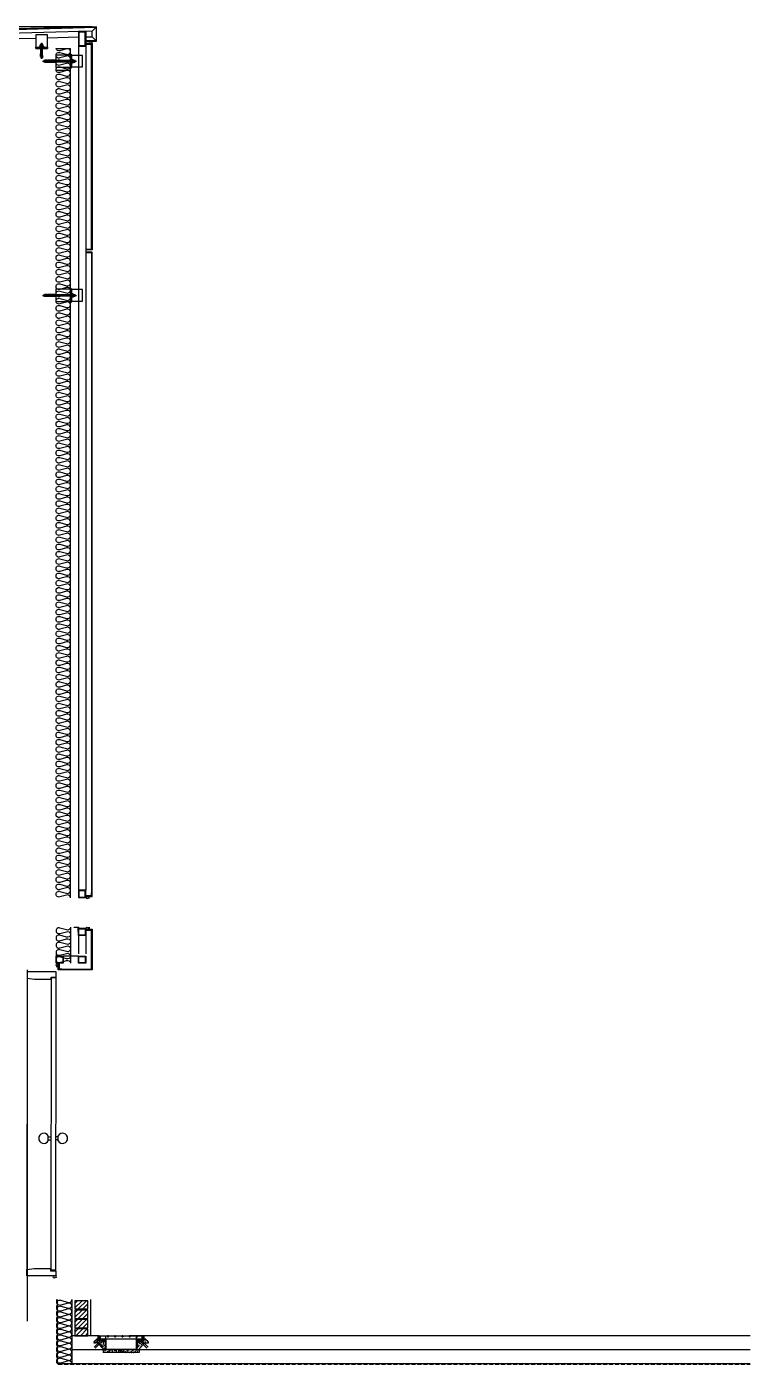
# Model space of a CAD drawing. Header units: millimetres. Extents: x -1320 to 172218, y -4077 to 50350.
# Drawn here: x 83197 to 88200, y 39953 to 49200 of the extents above; entities that cross this region are included whole.
import ezdxf

# ---------------------------------------------------------------- set-up
doc = ezdxf.new("R2010")
doc.units = ezdxf.units.MM
doc.header["$LTSCALE"] = 60
doc.linetypes.add('HID', pattern=[2.3, 1.5, -0.8])
doc.linetypes.add('HIDDEN2', pattern=[1, 0.5, -0.5])
for name, color, linetype in [('0-Sheet', 7, 'Continuous'), ('2HIDDEN2', 2, 'HIDDEN2'), ('A-ELE-8', 8, 'Continuous'), ('A-ETC-8', 8, 'Continuous'), ('A-FIN', 6, 'Continuous'), ('A-FIN-8', 8, 'Continuous'), ('A-FIN-9', 7, 'Continuous'), ('A-hat', 8, 'Continuous'), ('A-HAT-9', 9, 'Continuous'), ('A-HAT-WIREMESH', 9, 'g_mesh'), ('A-WALL', 3, 'Continuous'), ('A-WID', 4, 'Continuous'), ('A-WP', 1, 'HID'), ('INSUL', 8, 'Continuous'), ('ISL', 251, 'Continuous')]:
    doc.layers.add(name, color=color, linetype=linetype)
doc.layers.add('NOPLOT', color=191, linetype='Continuous', plot=False)
doc.styles.add('Gdim', font='')
doc.styles.get('Gdim').set_extended_font_data('Dotum')
doc.linetypes.add('g_mesh', pattern='A,10,-0.8,["X",Gdim,S=0.6,R=0,X=-0.15,Y=-0.3],-0.8', length=11.6)

# ---------------------------------------------------------------- blocks, each defined once
blk = doc.blocks.new('A$C4de67331')
at = {"layer": 'A-HAT-9'}
h = blk.add_hatch(dxfattribs=at)
h.set_pattern_fill('AR-SAND', color=256, scale=10)
h.set_pattern_definition([(37.5, (-152947.662, -75078.93), (-0.6299336, 19.2682377), [0, -15.2, 0, -17, 0, -16.25]), (7.5, (-152947.662, -75078.93), (17.697767, 28.2214607), [0, -8.2, 0, -13.7, 0, -5.25]), (327.5, (-152959.962, -75078.93), (31.1414186, 0.0565905), [0, -5, 0, -18, 0, -23.5]), (317.5, (-152959.962, -75078.93), (30.061266, 8.7767556), [0, -2.5, 0, -11.8, 0, -13.5])])
h.paths.add_polyline_path([(74.6, -29.6), (48, -29.6, -0.263555), (43.7, -27.2, 0.277406), (24.9, -50), (49.6, -50), (52.2, -52.6)])
h.paths.add_polyline_path([(103, -34.6, 0.414214), (98, -29.6), (74.6, -29.6), (52.2, -52.6), (59.2, -60), (79, -39.6), (103, -39.6)])
h.paths.add_polyline_path([(103, -39.6), (79, -39.6), (59.2, -60), (88, -90), (88, -116), (338, -116), (338, -90), (366.8, -60), (347, -39.6), (323, -39.6), (323, -84.6, -0.414212), (318, -89.6), (311.7, -96), (114.3, -96), (108, -89.6, -0.414212), (103, -84.6)])
h.paths.add_polyline_path([(351.4, -29.6), (328, -29.6, 0.414214), (323, -34.6), (323, -39.6), (347, -39.6), (366.8, -60), (373.8, -52.6)])
h.paths.add_polyline_path([(382.3, -27.2, -0.263555), (378, -29.6), (351.4, -29.6), (373.8, -52.6), (376.4, -50), (401.1, -50, 0.277406)])
at = {"layer": '2HIDDEN2', "color": 8}
for centre, start, end in [((53.3, -54.3), 109.43204, 171.44927), ((372.7, -54.3), 8.55073, 70.56796)]:
    blk.add_arc(centre, 28.7, start, end, dxfattribs=at)
at = {"layer": 'A-FIN'}
for p, q in [((49.6, -50), (24.9, -50)), ((88, -90), (49.6, -50)), ((88, -90), (88, -116)), ((318, -89.6), (311.7, -96)), ((338, -90), (376.4, -50)), ((338, -90), (338, -116)), ((376.4, -50), (401.1, -50)), ((88, -116), (338, -116))]:
    blk.add_line(p, q, dxfattribs=at)
blk.add_lwpolyline([(108, -89.6), (114.3, -96), (311.7, -96)], dxfattribs=at)
at = {"layer": 'NOPLOT'}
for p, q in [((108, -89.6), (108, 0)), ((318, -89.6), (318, 0))]:
    blk.add_line(p, q, dxfattribs=at)
blk = doc.blocks.new('A$C948f045c')
at = {"layer": 'A-ELE-8'}
for p, q in [((45, -24.6), (45, 0)), ((51, 0), (45, 0)), ((45, -24.6), (45, 0)), ((51, 0), (45, 0)), ((51, 0), (51, -24.6)), ((51, 0), (51, -24.6)), ((54, 0), (60, 0)), ((54, 0), (54, -24.6)), ((54, 0), (60, 0)), ((54, 0), (54, -24.6)), ((60, 0), (60, -24.6)), ((348, 0), (60, 0)), ((60, 0), (60, -24.6)), ((348, 0), (60, 0)), ((90.8, -4.2), (95, 0)), ((90.8, -4.2), (95, 0)), ((99.2, -4.2), (95, 0)), ((99.2, -4.2), (95, 0)), ((140.8, -4.2), (145, 0)), ((140.8, -4.2), (145, 0)), ((149.2, -4.2), (145, 0)), ((149.2, -4.2), (145, 0)), ((190.8, -4.2), (195, 0)), ((190.8, -4.2), (195, 0)), ((199.2, -4.2), (195, 0)), ((199.2, -4.2), (195, 0)), ((240.8, -4.2), (245, 0)), ((240.8, -4.2), (245, 0)), ((249.2, -4.2), (245, 0)), ((249.2, -4.2), (245, 0)), ((290.8, -4.2), (295, 0)), ((290.8, -4.2), (295, 0)), ((299.2, -4.2), (295, 0)), ((299.2, -4.2), (295, 0)), ((354, 0), (348, 0)), ((348, 0), (348, -24.6)), ((354, 0), (348, 0)), ((348, 0), (348, -24.6)), ((354, 0), (354, -24.6)), ((354, 0), (354, -24.6)), ((357, -24.6), (357, 0)), ((357, 0), (363, 0)), ((357, -24.6), (357, 0)), ((357, 0), (363, 0)), ((363, -24.6), (363, 0)), ((363, -24.6), (363, 0)), ((65.6, -29.6), (18.3, -78.2)), ((65.6, -29.6), (18.3, -78.2)), ((70, -39.6), (25.5, -85.3)), ((70, -39.6), (25.5, -85.3)), ((34, -24.6), (99, -24.6)), ((39, -29.6), (89, -29.6)), ((58.6, -24.6), (52.6, -24.6)), ((58.6, -24.6), (52.6, -24.6)), ((70, -39.6), (94, -39.6)), ((70, -39.6), (94, -39.6)), ((95, -8.5), (90.8, -4.2)), ((95, -8.5), (90.8, -4.2)), ((94, -34.6), (94, -84.6)), ((95, -8.5), (99.2, -4.2)), ((95, -8.5), (99.2, -4.2)), ((99, -89.6), (99, -24.6)), ((99, -24.6), (309, -24.6)), ((99, -24.6), (309, -24.6)), ((145, -8.5), (140.8, -4.2)), ((145, -8.5), (140.8, -4.2)), ((145, -8.5), (149.2, -4.2)), ((145, -8.5), (149.2, -4.2)), ((195, -8.5), (190.8, -4.2)), ((195, -8.5), (190.8, -4.2)), ((195, -8.5), (199.2, -4.2)), ((195, -8.5), (199.2, -4.2)), ((245, -8.5), (240.8, -4.2)), ((245, -8.5), (240.8, -4.2)), ((245, -8.5), (249.2, -4.2)), ((245, -8.5), (249.2, -4.2)), ((295, -8.5), (290.8, -4.2)), ((295, -8.5), (290.8, -4.2)), ((295, -8.5), (299.2, -4.2)), ((295, -8.5), (299.2, -4.2)), ((309, -24.6), (309, -89.6)), ((374, -24.6), (309, -24.6)), ((314, -34.6), (314, -84.6)), ((338, -39.6), (314, -39.6)), ((338, -39.6), (314, -39.6)), ((369, -29.6), (319, -29.6)), ((338, -39.6), (382.5, -85.3)), ((338, -39.6), (382.5, -85.3)), ((342.4, -29.6), (389.7, -78.2)), ((342.4, -29.6), (389.7, -78.2)), ((349.4, -24.6), (355.4, -24.6)), ((349.4, -24.6), (355.4, -24.6))]:
    blk.add_line(p, q, dxfattribs=at)
for points in [[(99, -89.6), (99, -24.6), (34, -24.6, 0.414214), (39, -29.6), (89, -29.6, -0.414214), (94, -34.6), (94, -84.6, 0.414214)], [(309, -24.6), (374, -24.6, -0.414214), (369, -29.6), (319, -29.6, 0.414214), (314, -34.6), (314, -84.6, -0.414214), (309, -89.6)]]:
    blk.add_lwpolyline(points, format="xyb", close=True, dxfattribs=at)
for centre in [(95, -4.2), (95, -4.2), (145, -4.2), (145, -4.2), (195, -4.2), (195, -4.2), (245, -4.2), (245, -4.2), (295, -4.2), (295, -4.2)]:
    blk.add_circle(centre, 4.24, dxfattribs=at)
for centre, start, end in [((39, -24.6), 180, 270), ((89, -34.6), 0, 90), ((99, -84.6), 180, 270), ((309, -84.6), 270, 0), ((319, -34.6), 90, 180), ((369, -24.6), 270, 0)]:
    blk.add_arc(centre, 5, start, end, dxfattribs=at)
at = {"layer": 'A-FIN'}
blk.add_blockref('A$C4de67331', (-9, 0), dxfattribs=at)
blk = doc.blocks.new('A$Cae507117')
at = {"layer": 'A-ETC-8'}
for points in [[(-50, 0), (-50, -50), (0, -50), (0, 0)], [(-46.8, -3.2), (-46.8, -46.8), (-3.2, -46.8), (-3.2, -3.2)]]:
    blk.add_lwpolyline(points, close=True, dxfattribs=at)
blk = doc.blocks.new('A$C632c858f')
at = {"layer": 'A-ETC-8'}
blk.add_arc((-2.8, 0), 24, 341.82483, 18.17517, dxfattribs=at)
blk.add_ellipse((34, 0), major_axis=(7.59, 0), ratio=0.987937, dxfattribs=at)
blk = doc.blocks.new('너트 M12')
for p, q in [((-9, 0), (9, 0)), ((-9.5, -9), (-9.5, -0.5)), ((9, -9.5), (-9, -9.5)), ((0, -8.3), (0, -1.2)), ((9.5, -0.5), (9.5, -9))]:
    blk.add_line(p, q)
for centre, start, end in [((-9, -0.5), 90, 180), ((-9, -9), 180, 270), ((9, -0.5), 0, 90), ((9, -9), 270, 0)]:
    blk.add_arc(centre, 0.5, start, end)
at = {"extrusion": (0, 0, -1)}
for centre, major_axis, ratio, start_param, end_param in [((-4.8, -0.9), (-4.75, 0.31), 0.185359, -0.024388, 3.141593), ((4.8, -0.9), (4.75, 0.31), 0.185108, 3.141593, 6.30754), ((-4.8, -8.6), (4.75, 0.31), 0.187111, 0, 3.166211), ((4.8, -8.6), (-4.75, 0.31), 0.185991, 3.117121, 6.283185)]:
    blk.add_ellipse(centre, major_axis=major_axis, ratio=ratio, start_param=start_param, end_param=end_param, dxfattribs=at)
blk = doc.blocks.new('A$C4fb6b26a')
at = {"layer": 'A-ETC-8'}
for p, q in [((-277.5, -40), (-42.5, -40)), ((-267.5, -35.5), (-267.5, -44.5)), ((-265.5, -34), (-266, -34)), ((-266, -46), (-265.5, -46)), ((-254.5, -35.5), (-265.5, -34)), ((-265.5, -46), (-254.5, -44.5)), ((-260.1, -34.8), (-260.1, -36.5)), ((-260.1, -43.5), (-260.1, -45.2)), ((-259.6, -37.3), (-257.8, -38.5)), ((-259.6, -42.7), (-257.8, -41.5)), ((-244.1, -33.8), (-259.1, -33.8)), ((-259.1, -46.2), (-244.1, -46.2)), ((-249.6, -39), (-256.2, -39)), ((-249.6, -41), (-256.2, -41)), ((-254.5, -35.5), (-240.5, -35.5)), ((-254.5, -44.5), (-240.5, -44.5)), ((-249.1, -38.5), (-249.1, -38)), ((-249.1, -42), (-249.1, -41.5)), ((-245.1, -42), (-245.1, -38)), ((-244.1, -33.8), (-241.1, -33.8)), ((-244.1, -46.2), (-241.1, -46.2)), ((-241.1, -33.8), (-241.1, -46.2)), ((-240.5, -46), (-240.5, -34)), ((-237.5, -34), (-240.5, -34)), ((-240.5, -46), (-237.5, -46)), ((-237.5, -46), (-237.5, -34)), ((-183.5, -34), (-237.5, -34)), ((-237.5, -46), (-183.5, -46)), ((-183.5, -34), (-74, -34)), ((-74, -46), (-183.5, -46)), ((-80, 0), (-80, -80)), ((-62.7, -44.5), (-52.5, -44.5)), ((-62.5, -34), (-54, -34)), ((-62.5, -35.5), (-52.5, -35.5)), ((-62.5, -46), (-54, -46)), ((-54, -46), (-54, -34)), ((-52.5, -35.5), (-54, -34)), ((-52.5, -44.5), (-54, -46)), ((-52.5, -44.5), (-52.5, -35.5))]:
    blk.add_line(p, q, dxfattribs=at)
for points in [[(-83.5, 4.5), (-83.5, -84.5), (-183.5, -84.5), (-183.5, 4.5)], [(-80, -80), (-74, -80), (-74, 0), (-80, 0)], [(-74, -25), (-74, -55), (-72, -55), (-72, -25)]]:
    blk.add_lwpolyline(points, close=True, dxfattribs=at)
blk.add_lwpolyline([(-80, 7.5), (-80, -87.5, -0.414214), (-81, -88.5), (-83.5, -88.5), (-83.5, 8.5), (-81, 8.5, -0.414214)], format="xyb", close=True, dxfattribs=at)
blk.add_lwpolyline([(-80, -80), (0, -80), (0, 0), (-80, 0)], dxfattribs=at)
for centre, radius, start, end in [((-266, -35.5), 1.5, 90, 180), ((-266, -44.5), 1.5, 180, 270), ((-259.1, -34.8), 1, 90, 180), ((-259.1, -36.5), 1, 180, 236.30993), ((-259.1, -43.5), 1, 123.69007, 180), ((-259.1, -45.2), 1, 180, 270), ((-256.2, -36), 3, 236.30993, 270), ((-256.2, -44), 3, 90, 123.69007), ((-249.6, -38.5), 0.5, 270, 0), ((-249.6, -41.5), 0.5, 0, 90), ((-247.1, -38), 2, 90, 180), ((-247.1, -42), 2, 180, 270), ((-247.1, -38), 2, 0, 90), ((-247.1, -42), 2, 270, 0)]:
    blk.add_arc(centre, radius, start, end, dxfattribs=at)
at = {"layer": 'A-ETC-8', "xscale": -1, "rotation": 90}
blk.add_blockref('너트 M12', (-72, -40), dxfattribs=at)
blk = doc.blocks.new('A$C74a2a393')
at = {"layer": 'A-ETC-8', "elevation": 0}
for points in [[(-50, -100), (-50, 0), (0, 0), (0, -100)], [(-46.8, -96.8), (-46.8, -3.2), (-3.2, -3.2), (-3.2, -96.8)]]:
    blk.add_lwpolyline(points, close=True, dxfattribs=at)
blk = doc.blocks.new('M12-STUD ANCHOR')
at = {"layer": 'A-ETC-8'}
for p, q in [((17.8, 33.7), (17.8, 40.7)), ((28.2, 30.2), (18, 31.2)), ((18, 28.2), (18, 31.2)), ((18, 31.2), (29.2, 31.2)), ((28.2, 27.2), (18, 28.2)), ((28.7, 42.2), (19.2, 42.2)), ((28.7, 32.2), (19.2, 32.2)), ((22.7, 48), (23.9, 49.2)), ((34.7, 48), (22.7, 48)), ((22.7, -20.8), (22.7, 48)), ((23.3, 33.7), (23.3, 40.7)), ((33.5, 49.2), (23.9, 49.2)), ((23.9, -20.8), (23.9, 49.2)), ((28.2, 27.2), (28.2, 30.2)), ((39.5, 28.2), (28.2, 28.2)), ((28.7, 54.2), (28.7, -55.8)), ((28.7, 42.2), (38.2, 42.2)), ((28.7, 32.2), (38.2, 32.2)), ((29.2, 29.2), (29.2, 32.2)), ((39.5, 31.2), (29.2, 32.2)), ((39.5, 28.2), (29.2, 29.2)), ((33.5, 49.2), (34.7, 48)), ((33.5, -20.8), (33.5, 49.2)), ((34.2, 33.7), (34.2, 40.7)), ((34.7, -20.8), (34.7, 48)), ((39.5, 28.2), (39.5, 31.2)), ((39.7, 33.7), (39.7, 40.7)), ((20.5, -38.8), (21.7, -20.8)), ((28.7, -38.8), (20.5, -38.8)), ((21.7, -20.8), (24.3, -20.8)), ((22.7, -18.4), (34.7, -18.4)), ((22.7, -38.8), (22.7, -48.4)), ((22.7, -41.2), (34.7, -41.2)), ((22.7, -42.4), (34.7, -42.4)), ((22.7, -48.4), (28.7, -48.4)), ((28.7, -50.8), (22.7, -48.4)), ((28.7, -20.8), (24.8, -20.8)), ((25.8, -32.3), (32, -26.1)), ((26.2, -32.6), (32.3, -26.5)), ((31.1, -35.9), (27.5, -35.9)), ((31.1, -36.4), (27.5, -36.4)), ((35.7, -20.8), (28.7, -20.8)), ((31.1, -38.8), (28.7, -38.8)), ((28.7, -50.8), (34.7, -48.4)), ((34.7, -48.4), (28.7, -48.4)), ((32.3, -38.8), (36.9, -38.8)), ((34.7, -38.8), (34.7, -48.4)), ((36.9, -38.8), (35.7, -20.8))]:
    blk.add_line(p, q, dxfattribs=at)
for centre, radius, start, end in [((19.2, 40.7), 1.47, 90, 180), ((19.2, 33.7), 1.47, 180, 270), ((21.8, 40.7), 1.47, 360, 90), ((21.8, 33.7), 1.47, 270, 360), ((24.7, 40.7), 1.47, 90, 180), ((24.7, 33.7), 1.47, 180, 270), ((32.8, 40.7), 1.47, 360, 90), ((32.8, 33.7), 1.47, 270, 360), ((35.7, 40.7), 1.47, 90, 180), ((35.7, 33.7), 1.47, 180, 270), ((38.2, 40.7), 1.47, 360, 90), ((38.2, 33.7), 1.47, 270, 360), ((27.7, -21.9), 3.6, 161.96222, 315), ((27.7, -21.9), 3.12, 159.06665, 315), ((27.5, -34), 2.4, 135, 270), ((27.5, -34), 1.92, 135, 270), ((31.1, -25.3), 1.68, 315, 135), ((31.1, -25.3), 1.2, 315, 135), ((31.1, -37.6), 1.68, 314.41531, 90), ((31.1, -37.6), 1.2, 270, 90)]:
    blk.add_arc(centre, radius, start, end, dxfattribs=at)
blk = doc.blocks.new('A$Ca447c92b')
at = {"layer": '0-Sheet'}
for p, q in [((405, 50, 0), (405, 42.8, 0)), ((405, 42.8, 0), (408, 42.8, 0))]:
    blk.add_line(p, q, dxfattribs=at)
at = {"layer": 'A-ETC-8'}
for p, q in [((-220, 100.9, 0), (-247, 127, 0)), ((-220, 100.9, 0), (-220, -117)), ((450, 119.2, 0), (477, 146.9, 0)), ((60, 69.1, 0), (-170, 63.1, 0)), ((355, 77, 0), (140, 71.2, 0)), ((408, 53, 0), (408, 80, 0)), ((477, 53, 0), (450, 80, 0))]:
    blk.add_line(p, q, dxfattribs=at)
at = {"layer": 'A-ETC-8', "elevation": 0}
blk.add_lwpolyline([(408, 80), (450, 80), (450, 119.2), (-220, 100.9)], dxfattribs=at)
for points in [[(140, 94.8), (60, 94.8), (60, 0), (140, 0)], [(140, 8), (140, 0), (60, 0), (60, 8)], [(120, 8), (80, 8), (80, 12), (120, 12)], [(-200, -120), (-230, -120), (-230, -117), (-203, -117), (-203, -90), (-200, -90)]]:
    blk.add_lwpolyline(points, close=True, dxfattribs=at)
at = {"layer": 'A-ETC-8'}
blk.add_arc((-210, -213.7), 64.5, 81.08429, 98.91571, dxfattribs=at)
at = {"layer": 'A-ETC-8', "extrusion": (0, 0, -1)}
blk.add_ellipse((-210, -133.5), major_axis=(0, 10), ratio=0.999542, dxfattribs=at)
at = {"layer": 'A-FIN-9', "elevation": 0}
blk.add_lwpolyline([(408, 42.8), (408, 50), (480, 50), (480, 150), (-250, 130), (-250, -150), (-220, -150), (-220, -123), (-208, -123), (-208, -120), (-223, -120), (-223, -147), (-247, -147), (-247, 127.1), (477, 146.9), (477, 53), (405, 53), (405, 42.8)], close=True, dxfattribs=at)
at = {"layer": 'A-ETC-8', "xscale": -1}
for name, p in [('A$Cae507117', (-220, 100.9, 0)), ('A$C74a2a393', (355, 116.9, 0)), ('M12-STUD ANCHOR', (128.7, -16.2, 0)), ('A$C632c858f', (470.1, 42.5, 0))]:
    blk.add_blockref(name, p, dxfattribs=at)

msp = doc.modelspace()

# ---------------------------------------------------------------- hatches: boundary and pattern name
at = {"layer": 'A-hat', "lineweight": -3}
h = msp.add_hatch(dxfattribs=at)
h.set_pattern_fill('ANSI31', color=256, scale=7, style=0)
h.set_pattern_definition([(45, (-3551.245, 42713.623), (-15.715448, 15.715448), [])])
h.paths.add_polyline_path([(83620, 40392), (83530, 40392), (83530, 40335), (83620, 40335)])
h = msp.add_hatch(dxfattribs=at)
h.set_pattern_fill('ANSI31', color=256, scale=7, style=0)
h.set_pattern_definition([(45, (-3551.245, 42648.623), (-15.715448, 15.715448), [])])
h.paths.add_polyline_path([(83620, 40327), (83530, 40327), (83530, 40270), (83620, 40270)])
h = msp.add_hatch(dxfattribs=at)
h.set_pattern_fill('ANSI31', color=256, scale=7, style=0)
h.set_pattern_definition([(45, (-3551.245, 42583.623), (-15.715448, 15.715448), [])])
h.paths.add_polyline_path([(83620, 40262), (83530, 40262), (83530, 40205), (83620, 40205)])
h = msp.add_hatch(dxfattribs=at)
h.set_pattern_fill('ANSI31', color=256, scale=7, style=0)
h.set_pattern_definition([(45, (27098.755, 42518.623), (-15.715448, 15.715448), [])])
h.paths.add_polyline_path([(83530, 40150), (83620, 40150), (83620, 40197), (83530, 40197)])

# ---------------------------------------------------------------- linework, layer by layer
at = {"layer": 'A-ELE-8'}
for p, q in [((83650, 49200), (77320, 49200)), ((83200, 42680), (83200, 40250)), ((87370, 40150), (86630, 40150))]:
    msp.add_line(p, q, dxfattribs=at)
at = {"layer": 'A-ELE-8', "ltscale": 20}
msp.add_line((83200, 42623), (83197.5, 40607), dxfattribs=at)
at = {"layer": 'A-ETC-8'}
for p, q in [((83555, 49168.1, 0), (83555, 43230.1)), ((83605, 49169.6, 0), (83605, 43230.1)), ((83555, 42917, 0), (83555, 42790, 0)), ((83605, 42917, 0), (83605, 42790, 0)), ((83555, 42775, 0), (83450, 42775, 0))]:
    msp.add_line(p, q, dxfattribs=at)
at = {"layer": 'A-ETC-8', "elevation": 0}
for points in [[(83642, 49081), (83607, 49081), (83607, 49092), (83605, 49092), (83605, 49079), (83640.3, 49079, 0.226541), (83644, 49075.3), (83644, 49060.7), (83646, 49060.7), (83646, 49077, -0.414214)], [(83642, 43191.1), (83607, 43191.1), (83607, 43180.1), (83605, 43180.1), (83605, 43193.1), (83640.4, 43193.1, -0.226541), (83644, 43196.7), (83644, 43211.4), (83646, 43211.4), (83646, 43195.1, 0.414214)], [(83642, 42956), (83607, 42956), (83607, 42967), (83605, 42967), (83605, 42954), (83640.4, 42954, 0.226541), (83644, 42950.3), (83644, 42935.6), (83646, 42935.6), (83646, 42952, -0.414214)], [(83419, 42688), (83419, 42723), (83408, 42723), (83408, 42725), (83421, 42725), (83421, 42689.7, -0.226541), (83424.7, 42686), (83439.4, 42686), (83439.4, 42684), (83423, 42684, 0.414214)]]:
    msp.add_lwpolyline(points, format="xyb", close=True, dxfattribs=at)
for points in [[(83555, 42975), (83555, 42945), (83552, 42945), (83552, 42972), (83525, 42972), (83525, 42975)], [(83400, 42775), (83430, 42775), (83430, 42778), (83403, 42778), (83403, 42805), (83400, 42805)]]:
    msp.add_lwpolyline(points, close=True, dxfattribs=at)
at = {"layer": 'A-ETC-8'}
msp.add_arc((83420.5, 40557.5), 21.8, 159.90916, 200.09084, dxfattribs=at)
at = {"layer": 'A-ETC-8', "extrusion": (0, 0, -1)}
msp.add_ellipse((83386, 40557.5), major_axis=(-7.59, 0), ratio=0.987937, dxfattribs=at)
at = {"layer": 'A-FIN'}
for p, q in [((83640, 40150), (83640, 40400)), ((83691, 40150), (83508, 40150)), ((88200, 40150), (83909, 40150))]:
    msp.add_line(p, q, dxfattribs=at)
at = {"layer": 'A-FIN', "elevation": 0}
for points in [[(83650, 49085), (83650, 47657.5), (83609, 47657.5), (83609, 47661.5), (83646, 47661.5), (83646, 49081)], [(83650.1, 49085), (83609, 49085), (83609, 49081), (83646.1, 49081)]]:
    msp.add_lwpolyline(points, dxfattribs=at)
for points in [[(83609, 43191.1), (83609, 43187.1), (83650, 43187.1), (83650, 47642.5), (83609, 47642.5), (83609, 47638.5), (83646, 47638.5), (83646, 43191.1), (83609, 43191.1)], [(83650, 42680), (83415, 42680), (83415, 42721), (83419, 42721), (83419, 42684), (83646, 42684), (83646, 42956), (83609, 42956), (83609, 42956), (83609, 42960), (83650, 42960)]]:
    msp.add_lwpolyline(points, close=True, dxfattribs=at)
at = {"layer": 'A-FIN-8'}
for p, q in [((83408, 40400), (83408, 39968.2)), ((83418.2, 39958), (83408, 39968.2)), ((83418.2, 39958), (88200, 39958))]:
    msp.add_line(p, q, dxfattribs=at)
at = {"layer": 'A-HAT-WIREMESH', "ltscale": 0.6}
msp.add_line((83508, 40054), (88200, 40054), dxfattribs=at)
at = {"layer": 'A-WALL', "elevation": 0}
for points in [[(83530, 40392), (83530, 40335), (83620, 40335), (83620, 40392)], [(83530, 40327), (83530, 40270), (83620, 40270), (83620, 40327)], [(83530, 40262), (83530, 40205), (83620, 40205), (83620, 40262)], [(83530, 40197), (83530, 40150), (83620, 40150), (83620, 40197)]]:
    msp.add_lwpolyline(points, close=True, dxfattribs=at)
at = {"layer": 'A-WID'}
for p, q in [((83345, 41497), (83345, 41533)), ((83345, 41525), (83365, 41525)), ((83415, 41525), (83395, 41525)), ((83415, 41497), (83415, 41533)), ((83345, 41505), (83365, 41505)), ((83415, 41505), (83395, 41505))]:
    msp.add_line(p, q, dxfattribs=at)
at = {"layer": 'A-WID', "elevation": 0}
for points in [[(83400, 42665), (83200, 42665), (83200, 42623), (83200, 42623), (83250, 42615), (83265, 42615), (83265, 42615), (83365, 42615), (83365, 42630), (83400, 42630), (83400, 42638), (83400, 42638), (83400, 42665)], [(83397.5, 42627), (83395, 40602.5), (83365, 40602.5), (83367.5, 42627)], [(83397.5, 40565), (83197.5, 40565), (83197.5, 40607), (83197.5, 40607), (83247.5, 40615), (83262.5, 40615), (83262.5, 40615), (83362.5, 40615), (83362.5, 40600), (83397.5, 40600), (83397.5, 40592), (83397.5, 40592), (83397.5, 40565)]]:
    msp.add_lwpolyline(points, close=True, dxfattribs=at)
at = {"layer": 'A-WID'}
for centre, start, end in [((83315, 41515), 31.00272, 328.99728), ((83445, 41515), 211.00272, 148.99728)]:
    msp.add_arc(centre, 35, start, end, dxfattribs=at)
at = {"layer": 'A-WP', "ltscale": 0.3}
for p, q in [((83403, 40400), (83403, 39965.1)), ((83415.1, 39953), (83403, 39965.1)), ((83415.1, 39953), (88200, 39953))]:
    msp.add_line(p, q, dxfattribs=at)
at = {"layer": 'INSUL'}
for p, q in [((83400, 49050), (83500, 49050)), ((83500, 43178.1), (83500, 49050)), ((83400, 48900, 0), (83500, 48900, 0)), ((83500, 42975), (83500, 42725)), ((83508, 40400), (83508, 39958))]:
    msp.add_line(p, q, dxfattribs=at)
at = {"layer": 'ISL', "elevation": 0}
for points in [[(83500, 43178.1, 0.524856), (83472.9, 43196.8), (83427.1, 43184.4, -1.449198), (83427.1, 43221.8), (83472.9, 43209.4, 0.524856), (83500, 43228.1, 0.524856), (83472.9, 43246.8), (83427.1, 43234.4, -1.449198), (83427.1, 43271.8), (83472.9, 43259.4, 0.524856), (83500, 43278.1, 0.524856), (83472.9, 43296.8), (83427.1, 43284.4, -1.449198), (83427.1, 43321.8), (83472.9, 43309.4, 0.524856), (83500, 43328.1, 0.524856), (83472.9, 43346.8), (83427.1, 43334.4, -1.449198), (83427.1, 43371.8), (83472.9, 43359.4, 0.524856), (83500, 43378.1, 0.524856), (83472.9, 43396.8), (83427.1, 43384.4, -1.449198), (83427.1, 43421.8), (83472.9, 43409.4, 0.524856), (83500, 43428.1, 0.524856), (83472.9, 43446.8), (83427.1, 43434.4, -1.449198), (83427.1, 43471.8), (83472.9, 43459.4, 0.524856), (83500, 43478.1, 0.524856), (83472.9, 43496.8), (83427.1, 43484.4, -1.449198), (83427.1, 43521.8), (83472.9, 43509.4, 0.524856), (83500, 43528.1, 0.524856), (83472.9, 43546.8), (83427.1, 43534.4, -1.449198), (83427.1, 43571.8), (83472.9, 43559.4, 0.524856), (83500, 43578.1, 0.524856), (83472.9, 43596.8), (83427.1, 43584.4, -1.449198), (83427.1, 43621.8), (83472.9, 43609.4, 0.524856), (83500, 43628.1, 0.524856), (83472.9, 43646.8), (83427.1, 43634.4, -1.449198), (83427.1, 43671.8), (83472.9, 43659.4, 0.524856), (83500, 43678.1, 0.524856), (83472.9, 43696.8), (83427.1, 43684.4, -1.449198), (83427.1, 43721.8), (83472.9, 43709.4, 0.524856), (83500, 43728.1, 0.524856), (83472.9, 43746.8), (83427.1, 43734.4, -1.449198), (83427.1, 43771.8), (83472.9, 43759.4, 0.524856), (83500, 43778.1, 0.524856), (83472.9, 43796.8), (83427.1, 43784.4, -1.449198), (83427.1, 43821.8), (83472.9, 43809.4, 0.524856), (83500, 43828.1, 0.524856), (83472.9, 43846.8), (83427.1, 43834.4, -1.449198), (83427.1, 43871.8), (83472.9, 43859.4, 0.524856), (83500, 43878.1, 0.524856), (83472.9, 43896.8), (83427.1, 43884.4, -1.449198), (83427.1, 43921.8), (83472.9, 43909.4, 0.524856), (83500, 43928.1, 0.524856), (83472.9, 43946.8), (83427.1, 43934.4, -1.449198), (83427.1, 43971.8), (83472.9, 43959.4, 0.524856), (83500, 43978.1, 0.524856), (83472.9, 43996.8), (83427.1, 43984.4, -1.449198), (83427.1, 44021.8), (83472.9, 44009.4, 0.524856), (83500, 44028.1, 0.524856), (83472.9, 44046.8), (83427.1, 44034.4, -1.449198), (83427.1, 44071.8), (83472.9, 44059.4, 0.524856), (83500, 44078.1, 0.524856), (83472.9, 44096.8), (83427.1, 44084.4, -1.449198), (83427.1, 44121.8), (83472.9, 44109.4, 0.524856), (83500, 44128.1, 0.524856), (83472.9, 44146.8), (83427.1, 44134.4, -1.449198), (83427.1, 44171.8), (83472.9, 44159.4, 0.524856), (83500, 44178.1, 0.524856), (83472.9, 44196.8), (83427.1, 44184.4, -1.449198), (83427.1, 44221.8), (83472.9, 44209.4, 0.524856), (83500, 44228.1, 0.524856), (83472.9, 44246.8), (83427.1, 44234.4, -1.449198), (83427.1, 44271.8), (83472.9, 44259.4, 0.524856), (83500, 44278.1, 0.524856), (83472.9, 44296.8), (83427.1, 44284.4, -1.449198), (83427.1, 44321.8), (83472.9, 44309.4, 0.524856), (83500, 44328.1, 0.524856), (83472.9, 44346.8), (83427.1, 44334.4, -1.449198), (83427.1, 44371.8), (83472.9, 44359.4, 0.524856), (83500, 44378.1, 0.524856), (83472.9, 44396.8), (83427.1, 44384.4, -1.449198), (83427.1, 44421.8), (83472.9, 44409.4, 0.524856), (83500, 44428.1, 0.524856), (83472.9, 44446.8), (83427.1, 44434.4, -1.449198), (83427.1, 44471.8), (83472.9, 44459.4, 0.524856), (83500, 44478.1, 0.524856), (83472.9, 44496.8), (83427.1, 44484.4, -1.449198), (83427.1, 44521.8), (83472.9, 44509.4, 0.524856), (83500, 44528.1, 0.524856), (83472.9, 44546.8), (83427.1, 44534.4, -1.449198), (83427.1, 44571.8), (83472.9, 44559.4, 0.524856), (83500, 44578.1, 0.524856), (83472.9, 44596.8), (83427.1, 44584.4, -1.449198), (83427.1, 44621.8), (83472.9, 44609.4, 0.524856), (83500, 44628.1, 0.524856), (83472.9, 44646.8), (83427.1, 44634.4, -1.449198), (83427.1, 44671.8), (83472.9, 44659.4, 0.524856), (83500, 44678.1, 0.524856), (83472.9, 44696.8), (83427.1, 44684.4, -1.449198), (83427.1, 44721.8), (83472.9, 44709.4, 0.524856), (83500, 44728.1, 0.524856), (83472.9, 44746.8), (83427.1, 44734.4, -1.449198), (83427.1, 44771.8), (83472.9, 44759.4, 0.524856), (83500, 44778.1, 0.524856), (83472.9, 44796.8), (83427.1, 44784.4, -1.449198), (83427.1, 44821.8), (83472.9, 44809.4, 0.524856), (83500, 44828.1, 0.524856), (83472.9, 44846.8), (83427.1, 44834.4, -1.449198), (83427.1, 44871.8), (83472.9, 44859.4, 0.524856), (83500, 44878.1, 0.524856), (83472.9, 44896.8), (83427.1, 44884.4, -1.449198), (83427.1, 44921.8), (83472.9, 44909.4, 0.524856), (83500, 44928.1, 0.524856), (83472.9, 44946.8), (83427.1, 44934.4, -1.449198), (83427.1, 44971.8), (83472.9, 44959.4, 0.524856), (83500, 44978.1, 0.524856), (83472.9, 44996.8), (83427.1, 44984.4, -1.449198), (83427.1, 45021.8), (83472.9, 45009.4, 0.524856), (83500, 45028.1, 0.524856), (83472.9, 45046.8), (83427.1, 45034.4, -1.449198), (83427.1, 45071.8), (83472.9, 45059.4, 0.524856), (83500, 45078.1, 0.524856), (83472.9, 45096.8), (83427.1, 45084.4, -1.449198), (83427.1, 45121.8), (83472.9, 45109.4, 0.524856), (83500, 45128.1, 0.524856), (83472.9, 45146.8), (83427.1, 45134.4, -1.449198), (83427.1, 45171.8), (83472.9, 45159.4, 0.524856), (83500, 45178.1, 0.524856), (83472.9, 45196.8), (83427.1, 45184.4, -1.449198), (83427.1, 45221.8), (83472.9, 45209.4, 0.524856), (83500, 45228.1, 0.524856), (83472.9, 45246.8), (83427.1, 45234.4, -1.449198), (83427.1, 45271.8), (83472.9, 45259.4, 0.524856), (83500, 45278.1, 0.524856), (83472.9, 45296.8), (83427.1, 45284.4, -1.449198), (83427.1, 45321.8), (83472.9, 45309.4, 0.524856), (83500, 45328.1, 0.524856), (83472.9, 45346.8), (83427.1, 45334.4, -1.449198), (83427.1, 45371.8), (83472.9, 45359.4, 0.524856), (83500, 45378.1, 0.524856), (83472.9, 45396.8), (83427.1, 45384.4, -1.449198), (83427.1, 45421.8), (83472.9, 45409.4, 0.524856), (83500, 45428.1, 0.524856), (83472.9, 45446.8), (83427.1, 45434.4, -1.449198), (83427.1, 45471.8), (83472.9, 45459.4, 0.524856), (83500, 45478.1, 0.524856), (83472.9, 45496.8), (83427.1, 45484.4, -1.449198), (83427.1, 45521.8), (83472.9, 45509.4, 0.524856), (83500, 45528.1, 0.524856), (83472.9, 45546.8), (83427.1, 45534.4, -1.449198), (83427.1, 45571.8), (83472.9, 45559.4, 0.524856), (83500, 45578.1, 0.524856), (83472.9, 45596.8), (83427.1, 45584.4, -1.449198), (83427.1, 45621.8), (83472.9, 45609.4, 0.524856), (83500, 45628.1, 0.524856), (83472.9, 45646.8), (83427.1, 45634.4, -1.449198), (83427.1, 45671.8), (83472.9, 45659.4, 0.524856), (83500, 45678.1, 0.524856), (83472.9, 45696.8), (83427.1, 45684.4, -1.449198), (83427.1, 45721.8), (83472.9, 45709.4, 0.524856), (83500, 45728.1, 0.524856), (83472.9, 45746.8), (83427.1, 45734.4, -1.449198), (83427.1, 45771.8), (83472.9, 45759.4, 0.524856), (83500, 45778.1, 0.524856), (83472.9, 45796.8), (83427.1, 45784.4, -1.449198), (83427.1, 45821.8), (83472.9, 45809.4, 0.524856), (83500, 45828.1, 0.524856), (83472.9, 45846.8), (83427.1, 45834.4, -1.449198), (83427.1, 45871.8), (83472.9, 45859.4, 0.524856), (83500, 45878.1, 0.524856), (83472.9, 45896.8), (83427.1, 45884.4, -1.449198), (83427.1, 45921.8), (83472.9, 45909.4, 0.524856), (83500, 45928.1, 0.524856), (83472.9, 45946.8), (83427.1, 45934.4, -1.449198), (83427.1, 45971.8), (83472.9, 45959.4, 0.524856), (83500, 45978.1, 0.524856), (83472.9, 45996.8), (83427.1, 45984.4, -1.449198), (83427.1, 46021.8), (83472.9, 46009.4, 0.524856), (83500, 46028.1, 0.524856), (83472.9, 46046.8), (83427.1, 46034.4, -1.449198), (83427.1, 46071.8), (83472.9, 46059.4, 0.524856), (83500, 46078.1, 0.524856), (83472.9, 46096.8), (83427.1, 46084.4, -1.449198), (83427.1, 46121.8), (83472.9, 46109.4, 0.524856), (83500, 46128.1, 0.524856), (83472.9, 46146.8), (83427.1, 46134.4, -1.449198), (83427.1, 46171.8), (83472.9, 46159.4, 0.524856), (83500, 46178.1, 0.524856), (83472.9, 46196.8), (83427.1, 46184.4, -1.449198), (83427.1, 46221.8), (83472.9, 46209.4, 0.524856), (83500, 46228.1, 0.524856), (83472.9, 46246.8), (83427.1, 46234.4, -1.449198), (83427.1, 46271.8), (83472.9, 46259.4, 0.524856), (83500, 46278.1, 0.524856), (83472.9, 46296.8), (83427.1, 46284.4, -1.449198), (83427.1, 46321.8), (83472.9, 46309.4, 0.524856), (83500, 46328.1, 0.524856), (83472.9, 46346.8), (83427.1, 46334.4, -1.449198), (83427.1, 46371.8), (83472.9, 46359.4, 0.524856), (83500, 46378.1, 0.524856), (83472.9, 46396.8), (83427.1, 46384.4, -1.449198), (83427.1, 46421.8), (83472.9, 46409.4, 0.524856), (83500, 46428.1, 0.524856), (83472.9, 46446.8), (83427.1, 46434.4, -1.449198), (83427.1, 46471.8), (83472.9, 46459.4, 0.524856), (83500, 46478.1, 0.524856), (83472.9, 46496.8), (83427.1, 46484.4, -1.449198), (83427.1, 46521.8), (83472.9, 46509.4, 0.524856), (83500, 46528.1, 0.524856), (83472.9, 46546.8), (83427.1, 46534.4, -1.449198), (83427.1, 46571.8), (83472.9, 46559.4, 0.524856), (83500, 46578.1, 0.524856), (83472.9, 46596.8), (83427.1, 46584.4, -1.449198), (83427.1, 46621.8), (83472.9, 46609.4, 0.524856), (83500, 46628.1, 0.524856), (83472.9, 46646.8), (83427.1, 46634.4, -1.449198), (83427.1, 46671.8), (83472.9, 46659.4, 0.524856), (83500, 46678.1, 0.524856), (83472.9, 46696.8), (83427.1, 46684.4, -1.449198), (83427.1, 46721.8), (83472.9, 46709.4, 0.524856), (83500, 46728.1, 0.524856), (83472.9, 46746.8), (83427.1, 46734.4, -1.449198), (83427.1, 46771.8), (83472.9, 46759.4, 0.524856), (83500, 46778.1, 0.524856), (83472.9, 46796.8), (83427.1, 46784.4, -1.449198), (83427.1, 46821.8), (83472.9, 46809.4, 0.524856), (83500, 46828.1, 0.524856), (83472.9, 46846.8), (83427.1, 46834.4, -1.449198), (83427.1, 46871.8), (83472.9, 46859.4, 0.524856), (83500, 46878.1, 0.524856), (83472.9, 46896.8), (83427.1, 46884.4, -1.449198), (83427.1, 46921.8), (83472.9, 46909.4, 0.524856), (83500, 46928.1, 0.524856), (83472.9, 46946.8), (83427.1, 46934.4, -1.449198), (83427.1, 46971.8), (83472.9, 46959.4, 0.524856), (83500, 46978.1, 0.524856), (83472.9, 46996.8), (83427.1, 46984.4, -1.449198), (83427.1, 47021.8), (83472.9, 47009.4, 0.524856), (83500, 47028.1, 0.524856), (83472.9, 47046.8), (83427.1, 47034.4, -1.449198), (83427.1, 47071.8), (83472.9, 47059.4, 0.524856), (83500, 47078.1, 0.524856), (83472.9, 47096.8), (83427.1, 47084.4, -1.449198), (83427.1, 47121.8), (83472.9, 47109.4, 0.524856), (83500, 47128.1, 0.524856), (83472.9, 47146.8), (83427.1, 47134.4, -1.449198), (83427.1, 47171.8), (83472.9, 47159.4, 0.524856), (83500, 47178.1, 0.524856), (83472.9, 47196.8), (83427.1, 47184.4, -1.449198), (83427.1, 47221.8), (83472.9, 47209.4, 0.524856), (83500, 47228.1, 0.524856), (83472.9, 47246.8), (83427.1, 47234.4, -1.449198), (83427.1, 47271.8), (83472.9, 47259.4, 0.524856), (83500, 47278.1, 0.524856), (83472.9, 47296.8), (83427.1, 47284.4, -1.449198), (83427.1, 47321.8), (83472.9, 47309.4, 0.524856), (83500, 47328.1, 0.524856), (83472.9, 47346.8), (83427.1, 47334.4, -1.449198), (83427.1, 47371.8), (83472.9, 47359.4, 0.524856), (83500, 47378.1, 0.524856), (83472.9, 47396.8), (83427.1, 47384.4, -1.449198), (83427.1, 47421.8), (83472.9, 47409.4, 0.524856), (83500, 47428.1, 0.524856), (83472.9, 47446.8), (83427.1, 47434.4, -1.449198), (83427.1, 47471.8), (83472.9, 47459.4, 0.524856), (83500, 47478.1, 0.524856), (83472.9, 47496.8), (83427.1, 47484.4, -1.449198), (83427.1, 47521.8), (83472.9, 47509.4, 0.524856), (83500, 47528.1, 0.524856), (83472.9, 47546.8), (83427.1, 47534.4, -1.449198), (83427.1, 47571.8), (83472.9, 47559.4, 0.524856), (83500, 47578.1, 0.524856), (83472.9, 47596.8), (83427.1, 47584.4, -1.449198), (83427.1, 47621.8), (83472.9, 47609.4, 0.524856), (83500, 47628.1, 0.524856), (83472.9, 47646.8), (83427.1, 47634.4, -1.449198), (83427.1, 47671.8), (83472.9, 47659.4, 0.524856), (83500, 47678.1, 0.524856), (83472.9, 47696.8), (83427.1, 47684.4, -1.449198), (83427.1, 47721.8), (83472.9, 47709.4, 0.524856), (83500, 47728.1, 0.524856), (83472.9, 47746.8), (83427.1, 47734.4, -1.449198), (83427.1, 47771.8), (83472.9, 47759.4, 0.524856), (83500, 47778.1, 0.524856), (83472.9, 47796.8), (83427.1, 47784.4, -1.449198), (83427.1, 47821.8), (83472.9, 47809.4, 0.524856), (83500, 47828.1, 0.524856), (83472.9, 47846.8), (83427.1, 47834.4, -1.449198), (83427.1, 47871.8), (83472.9, 47859.4, 0.524856), (83500, 47878.1, 0.524856), (83472.9, 47896.8), (83427.1, 47884.4, -1.449198), (83427.1, 47921.8), (83472.9, 47909.4, 0.524856), (83500, 47928.1, 0.524856), (83472.9, 47946.8), (83427.1, 47934.4, -1.449198), (83427.1, 47971.8), (83472.9, 47959.4, 0.524856), (83500, 47978.1, 0.524856), (83472.9, 47996.8), (83427.1, 47984.4, -1.449198), (83427.1, 48021.8), (83472.9, 48009.4, 0.524856), (83500, 48028.1, 0.524856), (83472.9, 48046.8), (83427.1, 48034.4, -1.449198), (83427.1, 48071.8), (83472.9, 48059.4, 0.524856), (83500, 48078.1, 0.524856), (83472.9, 48096.8), (83427.1, 48084.4, -1.449198), (83427.1, 48121.8), (83472.9, 48109.4, 0.524856), (83500, 48128.1, 0.524856), (83472.9, 48146.8), (83427.1, 48134.4, -1.449198), (83427.1, 48171.8), (83472.9, 48159.4, 0.524856), (83500, 48178.1, 0.524856), (83472.9, 48196.8), (83427.1, 48184.4, -1.449198), (83427.1, 48221.8), (83472.9, 48209.4, 0.524856), (83500, 48228.1, 0.524856), (83472.9, 48246.8), (83427.1, 48234.4, -1.449198), (83427.1, 48271.8), (83472.9, 48259.4, 0.524856), (83500, 48278.1, 0.524856), (83472.9, 48296.8), (83427.1, 48284.4, -1.449198), (83427.1, 48321.8), (83472.9, 48309.4, 0.524856), (83500, 48328.1, 0.524856), (83472.9, 48346.8), (83427.1, 48334.4, -1.449198), (83427.1, 48371.8), (83472.9, 48359.4, 0.524856), (83500, 48378.1, 0.524856), (83472.9, 48396.8), (83427.1, 48384.4, -1.449198), (83427.1, 48421.8), (83472.9, 48409.4, 0.524856), (83500, 48428.1, 0.524856), (83472.9, 48446.8), (83427.1, 48434.4, -1.449198), (83427.1, 48471.8), (83472.9, 48459.4, 0.524856), (83500, 48478.1, 0.524856), (83472.9, 48496.8), (83427.1, 48484.4, -1.449198), (83427.1, 48521.8), (83472.9, 48509.4, 0.524856), (83500, 48528.1, 0.524856), (83472.9, 48546.8), (83427.1, 48534.4, -1.449198), (83427.1, 48571.8), (83472.9, 48559.4, 0.524856), (83500, 48578.1, 0.524856), (83472.9, 48596.8), (83427.1, 48584.4, -1.449198), (83427.1, 48621.8), (83472.9, 48609.4, 0.524856), (83500, 48628.1, 0.524856), (83472.9, 48646.8), (83427.1, 48634.4, -1.449198), (83427.1, 48671.8), (83472.9, 48659.4, 0.524856), (83500, 48678.1, 0.524856), (83472.9, 48696.8), (83427.1, 48684.4, -1.449198), (83427.1, 48721.8), (83472.9, 48709.4, 0.524856), (83500, 48728.1, 0.524856), (83472.9, 48746.8), (83427.1, 48734.4, -1.449198), (83427.1, 48771.8), (83472.9, 48759.4, 0.524856), (83500, 48778.1, 0.524856), (83472.9, 48796.8), (83427.1, 48784.4, -1.449198), (83427.1, 48821.8), (83472.9, 48809.4, 0.524856), (83500, 48828.1, 0.524856), (83472.9, 48846.8), (83427.1, 48834.4, -1.449198), (83427.1, 48871.8), (83472.9, 48859.4, 0.524856), (83500, 48878.1, 0.524856), (83472.9, 48896.8), (83427.1, 48884.4, -1.449198), (83427.1, 48921.8), (83472.9, 48909.4, 0.524856), (83500, 48928.1, 0.524856), (83472.9, 48946.8), (83427.1, 48934.4, -1.449198), (83427.1, 48971.8), (83472.9, 48959.4, 0.524856), (83500, 48978.1, 0.524856), (83472.9, 48996.8), (83427.1, 48984.4, -1.449198), (83427.1, 49021.8), (83472.9, 49009.4, 0.524856), (83500, 49028.1, 0.524856), (83472.9, 49046.8), (83427.1, 49034.4, -0.475537), (83400.3, 49050, -0.475537)], [(83500, 42975, -0.524856), (83472.9, 42956.3), (83427.1, 42968.7, 1.449198), (83427.1, 42931.3), (83472.9, 42943.7, -0.524856), (83500, 42925, -0.524856), (83472.9, 42906.3), (83427.1, 42918.7, 1.449198), (83427.1, 42881.3), (83472.9, 42893.7, -0.524856), (83500, 42875, -0.524856), (83472.9, 42856.3), (83427.1, 42868.7, 1.449198), (83427.1, 42831.3), (83472.9, 42843.7, -0.524856), (83500, 42825, -0.524856), (83472.9, 42806.3), (83427.1, 42818.7, 1.449198), (83427.1, 42781.3), (83472.9, 42793.7, -0.524856), (83500, 42775, -0.524856), (83472.9, 42756.3), (83427.1, 42768.7, 1.449198), (83427.1, 42731.3), (83472.9, 42743.7, -0.524856), (83500, 42725)], [(83508, 39958, 0.509267), (83483.8, 39975.7), (83432.2, 39960.4, -1.372593), (83432.2, 39995.7), (83483.8, 39980.4, 0.509267), (83508, 39998, 0.509267), (83483.8, 40015.7), (83432.2, 40000.4, -1.372593), (83432.2, 40035.7), (83483.8, 40020.4, 0.509267), (83508, 40038, 0.509267), (83483.8, 40055.7), (83432.2, 40040.4, -1.372593), (83432.2, 40075.7), (83483.8, 40060.4, 0.509267), (83508, 40078, 0.509267), (83483.8, 40095.7), (83432.2, 40080.4, -1.372593), (83432.2, 40115.7), (83483.8, 40100.4, 0.509267), (83508, 40118, 0.509267), (83483.8, 40135.7), (83432.2, 40120.4, -1.372593), (83432.2, 40155.7), (83483.8, 40140.4, 0.509267), (83508, 40158, 0.509267), (83483.8, 40175.7), (83432.2, 40160.4, -1.372593), (83432.2, 40195.7), (83483.8, 40180.4, 0.509267), (83508, 40198, 0.509267), (83483.8, 40215.7), (83432.2, 40200.4, -1.372593), (83432.2, 40235.7), (83483.8, 40220.4, 0.509267), (83508, 40238, 0.509267), (83483.8, 40255.7), (83432.2, 40240.4, -1.372593), (83432.2, 40275.7), (83483.8, 40260.4, 0.509267), (83508, 40278, 0.509267), (83483.8, 40295.7), (83432.2, 40280.4, -1.372593), (83432.2, 40315.7), (83483.8, 40300.4, 0.509267), (83508, 40318, 0.509267), (83483.8, 40335.7), (83432.2, 40320.4, -1.372593), (83432.2, 40355.7), (83483.8, 40340.4, 0.509267), (83508, 40358, 0.509267), (83483.8, 40375.7), (83432.2, 40360.4, -1.372593), (83432.2, 40395.7), (83483.8, 40380.4, 0.509267), (83508, 40398)]]:
    msp.add_lwpolyline(points, format="xyb", dxfattribs=at)

# ---------------------------------------------------------------- block references
at = {"xscale": -1}
msp.add_blockref('A$C948f045c', (84054, 40150), dxfattribs=at)
at = {"layer": '0-Sheet'}
msp.add_blockref('A$Ca447c92b', (83200, 49050, 0), dxfattribs=at)
at = {"layer": 'A-ETC-8'}
for p in [(83583.5, 49002, 0), (83583.5, 47382.5)]:
    msp.add_blockref('A$C4fb6b26a', p, dxfattribs=at)
for name, p, rotation in [('A$Cae507117', (83555, 43180.1), 180), ('A$C632c858f', (83650, 42967.5, 0), 180), ('A$C632c858f', (83407.5, 42680, 0), 90)]:
    msp.add_blockref(name, p, dxfattribs=dict(at, rotation=rotation))
at = {"layer": 'A-ETC-8', "xscale": -1}
for name, p in [('A$C632c858f', (83650, 43179.6)), ('A$Cae507117', (83555, 42967)), ('A$Cae507117', (83555, 42775, 0))]:
    msp.add_blockref(name, p, dxfattribs=at)
at = {"layer": 'A-ETC-8', "xscale": -1, "rotation": 270}
msp.add_blockref('A$Cae507117', (83450, 42775, 0), dxfattribs=at)

doc.saveas('drawing.dxf')
